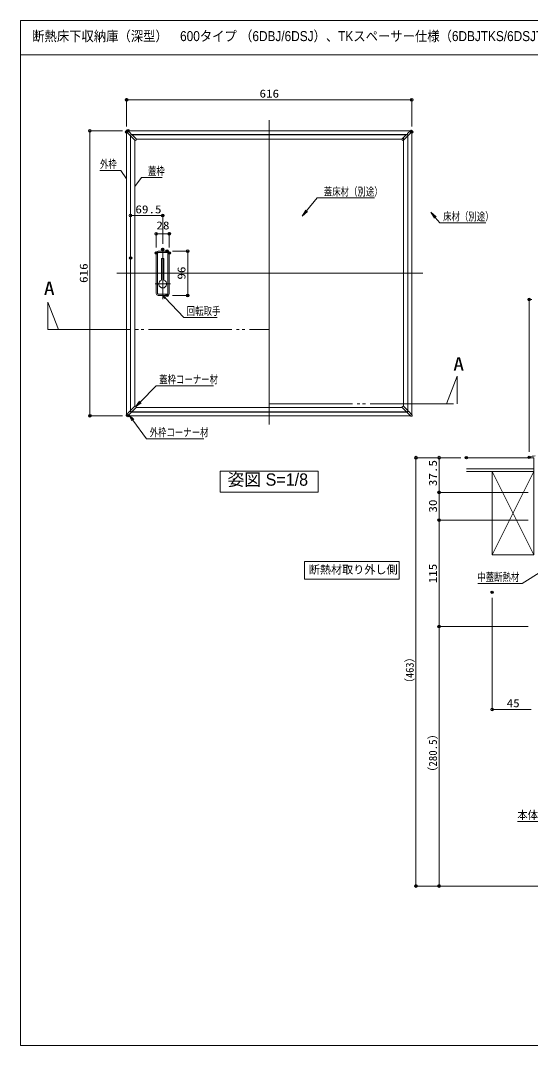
# Model space of a CAD drawing. Units: millimetres, scale not verified, with parts at other scales. Extents: x -800 to 800, y -554 to 554.
# Drawn here: x -800 to -249, y -554 to 554 of the extents above; entities that cross this region are included whole.
import ezdxf
from ezdxf.enums import TextEntityAlignment as Align

# ---------------------------------------------------------------- set-up
doc = ezdxf.new("R2010")
doc.units = ezdxf.units.MM
doc.header["$LTSCALE"] = 5
doc.header["$PDMODE"] = 32
doc.header["$PDSIZE"] = 2.5
doc.linetypes.add('LONG_DOUBLE_CHAIN', pattern=[21.8, 18, -1, 0.6, -0.6, 0.6, -1])
for name, color, linetype in [('0-0_moji', 2, 'Continuous'), ('0-6_DEFPOINTS', 7, 'Continuous'), ('2-1_一般寸法', 2, 'Continuous')]:
    doc.layers.add(name, color=color, linetype=linetype)
for name, color, linetype, lineweight in [('0-1_zumenwaku', 6, 'Continuous', 9), ('0-2_Visible (ISO)', 7, 'Continuous', 9), ('0-3_center', 5, 'Continuous', 9), ('0-4_SUNPO', 1, 'Continuous', 9), ('0-5_0', 7, 'Continuous', 9), ('0-8_（アルミ枠) 外枠（収納庫・断熱点検口用）', 1, 'Continuous', 9), ('0-9_（別）フロア', 2, 'Continuous', 9), ('0-A_（別）パーチクルボードなど', 7, 'Continuous', 9), ('0-D_（別）根太', 7, 'Continuous', 9), ('1-3_10ユーザー', 4, 'LONG_DOUBLE_CHAIN', 9), ('2-0_3', 2, 'Continuous', 9)]:
    doc.layers.add(name, color=color, linetype=linetype, lineweight=lineweight)
doc.styles.add('ＭＳ ゴシック', font='')
doc.styles.add('ＭＳ 明朝', font='')
doc.styles.add('ＭＳ Ｐゴシック', font='')
doc.styles.get('ＭＳ ゴシック').set_extended_font_data('MS Gothic')
doc.styles.get('ＭＳ 明朝').set_extended_font_data('MS Mincho')
doc.styles.get('ＭＳ Ｐゴシック').set_extended_font_data('MS PGothic')

# ---------------------------------------------------------------- blocks, each defined once
blk = doc.blocks.new('_ORIGIN')
at = {"layer": '0-5_0', "color": 1}
blk.add_line((0, 0), (-5, 0), dxfattribs=at)
blk.add_circle((0, 0), 2.5, dxfattribs=at)
blk = doc.blocks.new('MLeader1')
at = {"layer": '0-4_SUNPO', "color": 7}
blk.add_line((-646.262, 256.793), (-643.664, 254.089), dxfattribs=at)
at = {"layer": '0-4_SUNPO'}
blk.add_line((-622.849, 232.984), (-587.517, 232.984), dxfattribs=at)
at = {"layer": '0-4_SUNPO', "color": 7}
blk.add_lwpolyline([(-644.115, 253.656), (-646.262, 256.793), (-643.213, 254.522)], dxfattribs=at)
at = {"layer": '0-4_SUNPO'}
blk.add_lwpolyline([(-643.664, 254.089), (-623.389, 232.984), (-622.849, 232.984)], dxfattribs=at)
at = {"layer": '0-4_SUNPO', "color": 2, "style": 'ＭＳ ゴシック', "width": 0.75}
blk.add_text('回転取手', height=8.651, dxfattribs=at).set_placement((-620.303, 232.988), align=Align.BOTTOM_LEFT)
blk = doc.blocks.new('MLeader2')
at = {"layer": '0-4_SUNPO', "color": 7}
blk.add_line((-356.642, 346.73), (-351.733, 341.06), dxfattribs=at)
at = {"layer": '0-4_SUNPO'}
blk.add_line((-346.283, 335.388), (-297.011, 335.388), dxfattribs=at)
at = {"layer": '0-4_SUNPO', "color": 7}
blk.add_lwpolyline([(-352.678, 340.242), (-356.642, 346.73), (-350.788, 341.878)], dxfattribs=at)
at = {"layer": '0-4_SUNPO'}
blk.add_lwpolyline([(-351.733, 341.06), (-346.823, 335.388), (-346.283, 335.388)], dxfattribs=at)
at = {"layer": '0-4_SUNPO', "color": 2, "style": 'ＭＳ ゴシック', "width": 0.75}
blk.add_text('床材（別途）', height=8.651, dxfattribs=at).set_placement((-343.283, 335.162), align=Align.BOTTOM_LEFT)
blk = doc.blocks.new('MLeader3')
at = {"layer": '0-4_SUNPO', "color": 7}
blk.add_line((-682.919, 127.889), (-678.494, 121.833), dxfattribs=at)
at = {"layer": '0-4_SUNPO'}
blk.add_line((-663.399, 101.915), (-601.839, 101.915), dxfattribs=at)
at = {"layer": '0-4_SUNPO', "color": 7}
blk.add_lwpolyline([(-679.503, 121.096), (-682.919, 127.889), (-677.485, 122.57)], dxfattribs=at)
at = {"layer": '0-4_SUNPO'}
blk.add_lwpolyline([(-678.494, 121.833), (-663.939, 101.915), (-663.399, 101.915)], dxfattribs=at)
at = {"layer": '0-4_SUNPO', "color": 2, "style": 'ＭＳ ゴシック', "width": 0.75}
blk.add_text('外枠コーナー材', height=8.651, dxfattribs=at).set_placement((-660.399, 101.903), align=Align.BOTTOM_LEFT)
blk = doc.blocks.new('MLeader4')
at = {"layer": '0-4_SUNPO'}
blk.add_line((-653.087, 159.141), (-591.527, 159.141), dxfattribs=at)
at = {"layer": '0-4_SUNPO', "color": 7}
blk.add_line((-675.83, 136.226), (-670.56, 141.562), dxfattribs=at)
at = {"layer": '0-4_SUNPO'}
blk.add_lwpolyline([(-670.56, 141.562), (-653.2, 159.141), (-653.087, 159.141)], dxfattribs=at)
at = {"layer": '0-4_SUNPO', "color": 7}
blk.add_lwpolyline([(-669.671, 140.684), (-675.83, 136.226), (-671.449, 142.44)], dxfattribs=at)
at = {"layer": '0-4_SUNPO', "color": 2, "style": 'ＭＳ ゴシック', "width": 0.75}
blk.add_text('蓋枠コーナー材', height=8.651, dxfattribs=at).set_placement((-650.087, 159.112), align=Align.BOTTOM_LEFT)
blk = doc.blocks.new('MLeader5')
at = {"layer": '0-4_SUNPO'}
blk.add_line((-478.212, 362.31), (-417.3, 362.31), dxfattribs=at)
at = {"layer": '0-4_SUNPO', "color": 7}
blk.add_line((-495.612, 342.424), (-490.854, 348.222), dxfattribs=at)
at = {"layer": '0-4_SUNPO'}
blk.add_lwpolyline([(-490.854, 348.222), (-479.292, 362.31), (-478.212, 362.31)], dxfattribs=at)
at = {"layer": '0-4_SUNPO', "color": 7}
blk.add_lwpolyline([(-489.888, 347.429), (-495.612, 342.424), (-491.82, 349.015)], dxfattribs=at)
at = {"layer": '0-4_SUNPO', "color": 2, "style": 'ＭＳ ゴシック', "width": 0.75}
blk.add_text('蓋床材（別途）', height=8.651, dxfattribs=at).set_placement((-472.212, 362.085), align=Align.BOTTOM_LEFT)
blk = doc.blocks.new('MLeader6')
at = {"layer": '0-4_SUNPO'}
blk.add_line((-668.22, 384.33), (-646.804, 384.33), dxfattribs=at)
blk.add_lwpolyline([(-676.262, 374.6), (-669.3, 384.33), (-668.22, 384.33)], dxfattribs=at)
at = {"layer": '0-4_SUNPO', "color": 2, "style": 'ＭＳ ゴシック', "width": 0.75}
blk.add_text('蓋枠', height=8.651, dxfattribs=at).set_placement((-662.22, 384.301), align=Align.BOTTOM_LEFT)
blk = doc.blocks.new('MLeader7')
at = {"layer": '0-4_SUNPO'}
blk.add_line((-692.7, 391.821), (-714.116, 391.821), dxfattribs=at)
blk.add_lwpolyline([(-685.292, 382.725), (-691.62, 391.821), (-692.7, 391.821)], dxfattribs=at)
at = {"layer": '0-4_SUNPO', "color": 2, "style": 'ＭＳ ゴシック', "width": 0.75}
blk.add_text('外枠', height=8.651, dxfattribs=at).set_placement((-714.116, 391.809), align=Align.BOTTOM_LEFT)
blk = doc.blocks.new('MLeader12')
at = {"layer": '0-4_SUNPO', "color": 7}
blk.add_line((-184.324, -276.721), (-189.609, -282.042), dxfattribs=at)
at = {"layer": '0-4_SUNPO'}
blk.add_line((-220.295, -311.85), (-263.118, -311.85), dxfattribs=at)
at = {"layer": '0-4_SUNPO', "color": 7}
blk.add_lwpolyline([(-190.496, -281.161), (-184.324, -276.721), (-188.723, -282.923)], dxfattribs=at)
at = {"layer": '0-4_SUNPO'}
blk.add_lwpolyline([(-189.609, -282.042), (-219.215, -311.85), (-220.295, -311.85)], dxfattribs=at)
at = {"layer": '0-4_SUNPO', "color": 2, "style": 'ＭＳ ゴシック', "width": 0.95}
blk.add_text('本体600', height=8.659, dxfattribs=at).set_placement((-263.118, -311.801), align=Align.BOTTOM_LEFT)
blk = doc.blocks.new('MLeader15')
at = {"layer": '0-4_SUNPO', "color": 7}
blk.add_line((-187.835, -10.765), (-194.198, -14.734), dxfattribs=at)
at = {"layer": '0-4_SUNPO'}
blk.add_line((-259.071, -54.52), (-305.871, -54.52), dxfattribs=at)
at = {"layer": '0-4_SUNPO', "color": 7}
blk.add_lwpolyline([(-194.86, -13.673), (-187.835, -10.765), (-193.537, -15.794)], dxfattribs=at)
at = {"layer": '0-4_SUNPO'}
blk.add_lwpolyline([(-194.198, -14.734), (-257.991, -54.52), (-259.071, -54.52)], dxfattribs=at)
at = {"layer": '0-4_SUNPO', "color": 2, "style": 'ＭＳ ゴシック', "width": 0.75}
blk.add_text('中蓋断熱材', height=8.651, dxfattribs=at).set_placement((-306.351, -54.549), align=Align.BOTTOM_LEFT)

msp = doc.modelspace()

# ---------------------------------------------------------------- linework, layer by layer
at = {"layer": '0-1_zumenwaku'}
msp.add_line((-799.144, 516.97), (516.054, 516.97), dxfattribs=at)
msp.add_lwpolyline([(-799.944, -553.982), (800.054, -553.982), (800.054, 554.017), (-799.944, 554.017)], close=True, dxfattribs=at)
at = {"layer": '0-2_Visible (ISO)'}
for p, q in [((-685.785, 434.564), (-685.785, 434.211)), ((-685.567, 433.68), (-682.209, 430.308)), ((-685.261, 433.373), (-685.261, 128.213)), ((-685.033, 435.313), (-684.679, 435.312)), ((-684.15, 435.091), (-680.791, 431.719)), ((-683.853, 434.793), (-378.671, 434.793)), ((-378.372, 435.092), (-381.737, 431.727)), ((-376.958, 433.678), (-380.323, 430.313)), ((-377.488, 435.312), (-377.841, 435.312)), ((-377.261, 433.374), (-377.261, 128.21)), ((-376.738, 434.562), (-376.738, 434.208)), ((-682.209, 430.308), (-681.764, 429.861)), ((-681.41, 429.86), (-681.127, 430.143)), ((-681.261, 430.008), (-681.261, 131.58)), ((-681.127, 430.143), (-680.358, 430.936)), ((-681.012, 429.793), (-681.012, 131.793)), ((-680.982, 429.793), (-681.012, 429.793)), ((-680.982, 429.306), (-680.982, 429.846)), ((-680.464, 430.49), (-680.95, 429.987)), ((-680.669, 430.367), (-680.835, 430.2)), ((-676.391, 424.508), (-680.835, 428.953)), ((-680.36, 431.286), (-680.791, 431.719)), ((-680.496, 430.793), (-382.026, 430.793)), ((-680.315, 430.513), (-679.775, 430.513)), ((-382.262, 430.543), (-680.262, 430.543)), ((-680.262, 430.543), (-680.262, 430.513)), ((-674.976, 425.922), (-679.421, 430.367)), ((-676.262, 424.415), (-676.262, 137.172)), ((-676.037, 424.361), (-675.83, 424.361)), ((-387.641, 425.793), (-674.883, 425.793)), ((-674.83, 425.568), (-674.83, 425.361)), ((-387.694, 425.568), (-387.694, 425.361)), ((-387.548, 425.922), (-383.103, 430.367)), ((-386.487, 424.361), (-386.694, 424.361)), ((-386.262, 137.172), (-386.262, 427.208)), ((-386.133, 424.508), (-381.689, 428.953)), ((-382.749, 430.513), (-382.209, 430.513)), ((-382.262, 430.543), (-382.262, 430.513)), ((-381.405, 430.15), (-382.172, 430.945)), ((-382.169, 431.295), (-381.737, 431.727)), ((-381.565, 429.996), (-382.068, 430.482)), ((-381.689, 430.2), (-381.855, 430.367)), ((-381.542, 429.846), (-381.542, 429.306)), ((-381.542, 429.793), (-381.512, 429.793)), ((-381.512, 131.793), (-381.512, 429.793)), ((-381.122, 429.867), (-381.405, 430.15)), ((-381.261, 430.007), (-381.261, 131.551)), ((-380.323, 430.313), (-380.768, 429.867)), ((-653.262, 302.793), (-653.262, 258.793)), ((-651.762, 302.793), (-651.762, 258.793)), ((-651.262, 304.793), (-641.262, 304.793)), ((-651.262, 303.293), (-641.262, 303.293)), ((-640.762, 302.793), (-640.762, 258.793)), ((-639.262, 302.793), (-639.262, 258.793)), ((-647.562, 296.793), (-644.962, 296.793)), ((-647.562, 296.793), (-647.562, 273.24)), ((-644.962, 296.793), (-644.962, 273.24)), ((-651.262, 258.293), (-641.262, 258.293)), ((-651.262, 256.793), (-641.262, 256.793)), ((-676.391, 137.079), (-680.835, 132.634)), ((-674.976, 135.665), (-679.421, 131.22)), ((-676.037, 137.226), (-675.83, 137.226)), ((-674.883, 135.793), (-387.641, 135.793)), ((-674.83, 136.018), (-674.83, 136.226)), ((-387.694, 136.018), (-387.694, 136.226)), ((-387.548, 135.665), (-383.103, 131.22)), ((-386.487, 137.226), (-386.694, 137.226)), ((-386.133, 137.079), (-381.689, 132.634)), ((-685.785, 127.025), (-685.785, 127.378)), ((-685.565, 127.909), (-682.2, 131.274)), ((-685.035, 126.275), (-684.682, 126.275)), ((-684.151, 126.495), (-680.786, 129.86)), ((-683.852, 126.793), (-378.673, 126.793)), ((-682.2, 131.274), (-681.755, 131.72)), ((-681.401, 131.72), (-681.118, 131.437)), ((-681.118, 131.437), (-680.351, 130.642)), ((-680.982, 131.793), (-681.012, 131.793)), ((-680.982, 131.74), (-680.982, 132.281)), ((-680.959, 131.591), (-680.455, 131.105)), ((-680.835, 131.387), (-680.669, 131.22)), ((-680.354, 130.292), (-680.786, 129.86)), ((-680.497, 130.793), (-382.041, 130.793)), ((-679.775, 131.074), (-680.315, 131.074)), ((-680.262, 131.074), (-680.262, 131.043)), ((-680.262, 131.043), (-382.262, 131.043)), ((-382.209, 131.074), (-382.749, 131.074)), ((-382.262, 131.043), (-382.262, 131.074)), ((-382.18, 130.654), (-381.897, 130.937)), ((-381.734, 129.855), (-382.18, 130.3)), ((-382.06, 131.096), (-381.574, 131.6)), ((-381.897, 130.937), (-381.103, 131.704)), ((-381.855, 131.22), (-381.689, 131.387)), ((-378.369, 126.49), (-381.734, 129.855)), ((-381.542, 132.281), (-381.542, 131.74)), ((-381.542, 131.793), (-381.512, 131.793)), ((-380.752, 131.701), (-380.32, 131.269)), ((-376.955, 127.904), (-380.32, 131.269)), ((-377.485, 126.27), (-377.839, 126.27)), ((-376.735, 127.02), (-376.735, 127.373))]:
    msp.add_line(p, q, dxfattribs=at)
for centre, radius, start, end in [((-685.035, 434.209), 0.75, 179.88475, 224.87974), ((-685.034, 434.563), 0.75, 165.87319, 179.88181), ((-685.034, 434.562), 0.75, 103.91211, 165.85238), ((-685.035, 434.563), 0.75, 89.88268, 103.8913), ((-684.681, 434.562), 0.75, 44.88884, 89.87565), ((-377.841, 434.562), 0.75, 90.00659, 134.99341), ((-377.488, 434.562), 0.75, 75.99094, 89.99956), ((-377.488, 434.562), 0.75, 14.02986, 75.97013), ((-377.488, 434.209), 0.75, 315.00251, 359.99749), ((-377.488, 434.562), 0.75, 0.00044, 14.00906), ((-681.587, 430.038), 0.25, 224.88225, 314.88225), ((-680.482, 429.846), 0.5, 135, 180), ((-680.482, 429.306), 0.5, 180, 225), ((-680.315, 430.013), 0.5, 90, 135), ((-680.537, 431.11), 0.25, 315.88225, 44.88225), ((-679.775, 430.013), 0.5, 45, 90), ((-676.037, 424.861), 0.5, 225, 270), ((-675.83, 425.361), 1, 270, 0), ((-675.33, 425.568), 0.5, 0, 45), ((-387.194, 425.568), 0.5, 135, 180), ((-386.694, 425.361), 1, 180, 270), ((-386.487, 424.861), 0.5, 270, 315), ((-382.749, 430.013), 0.5, 90, 135), ((-381.992, 431.118), 0.25, 135, 224), ((-382.209, 430.013), 0.5, 45, 90), ((-382.042, 429.846), 0.5, 0, 45), ((-382.042, 429.306), 0.5, 315, 0), ((-380.945, 430.044), 0.25, 225, 315), ((-651.262, 302.793), 2, 90, 180), ((-651.262, 302.793), 0.5, 90, 180), ((-641.262, 302.793), 2, 0, 90), ((-641.262, 302.793), 0.5, 0, 90), ((-646.262, 269.193), 4.25, 107.81126, 72.18874), ((-651.262, 258.793), 2, 180, 270), ((-651.262, 258.793), 0.5, 180, 270), ((-641.262, 258.793), 0.5, 270, 0), ((-641.262, 258.793), 2, 270, 0), ((-676.037, 136.726), 0.5, 90, 135), ((-675.83, 136.226), 1, 0, 90), ((-675.33, 136.018), 0.5, 315, 0), ((-386.694, 136.226), 1, 90, 180), ((-387.194, 136.018), 0.5, 180, 225), ((-386.487, 136.726), 0.5, 45, 90), ((-685.035, 127.378), 0.75, 135.00251, 179.99749), ((-685.035, 127.025), 0.75, 180.00044, 194.00906), ((-685.035, 127.025), 0.75, 194.02986, 255.97013), ((-685.035, 127.025), 0.75, 255.99094, 269.99956), ((-684.682, 127.025), 0.75, 270.00659, 314.99341), ((-681.578, 131.543), 0.25, 45, 135), ((-680.482, 132.281), 0.5, 135, 180), ((-680.482, 131.74), 0.5, 180, 225), ((-680.315, 131.574), 0.5, 225, 270), ((-680.531, 130.469), 0.25, 315, 44), ((-679.775, 131.574), 0.5, 270, 315), ((-382.749, 131.574), 0.5, 225, 270), ((-382.003, 130.477), 0.25, 135, 225), ((-382.209, 131.574), 0.5, 270, 315), ((-382.042, 132.281), 0.5, 0, 45), ((-382.042, 131.74), 0.5, 315, 0), ((-380.929, 131.524), 0.25, 45, 134), ((-377.839, 127.02), 0.75, 225.00251, 269.99749), ((-377.485, 127.02), 0.75, 270.00044, 284.00906), ((-377.486, 127.02), 0.75, 284.02986, 345.97013), ((-377.486, 127.373), 0.75, 0.00659, 44.99341), ((-377.485, 127.02), 0.75, 345.99094, 359.99956)]:
    msp.add_arc(centre, radius, start, end, dxfattribs=at)
at = {"layer": '0-3_center'}
for p, q in [((-531.262, 117.344), (-531.262, 446.261)), ((-646.262, 308.409), (-646.262, 252.759)), ((-365.222, 280.793), (-695.703, 280.793)), ((-654.358, 269.193), (-637.973, 269.193))]:
    msp.add_line(p, q, dxfattribs=at)
at = {"layer": '0-4_SUNPO'}
for p, q in [((-685.261, 439.373), (-685.261, 469.776)), ((-380.261, 468.276), (-682.261, 468.276)), ((-377.261, 439.374), (-377.261, 469.776)), ((-689.853, 434.793), (-726.45, 434.793)), ((-724.95, 431.793), (-724.95, 129.793)), ((-681.012, 303.405), (-681.012, 344.639)), ((-646.262, 312.757), (-646.262, 344.639)), ((-678.012, 343.139), (-649.262, 343.139)), ((-653.262, 308.793), (-653.262, 324.987)), ((-650.262, 323.487), (-642.262, 323.487)), ((-639.262, 308.793), (-639.262, 324.987)), ((-635.718, 304.793), (-617.801, 304.793)), ((-619.301, 301.793), (-619.301, 259.793)), ((-635.718, 256.793), (-617.801, 256.793)), ((-250.332, 87.823), (-250.332, 253.859)), ((-689.852, 126.793), (-726.45, 126.793)), ((-324.078, 81.423), (-374.121, 81.423)), ((-372.621, 78.423), (-372.621, -378.567)), ((-324.078, 81.423), (-349.121, 81.423)), ((-347.621, 78.423), (-347.621, 46.923)), ((-251.332, 43.923), (-349.121, 43.923)), ((-251.332, 43.923), (-349.121, 43.923)), ((-347.621, 40.923), (-347.621, 16.923)), ((-251.332, 13.923), (-349.121, 13.923)), ((-251.332, 13.923), (-349.121, 13.923)), ((-347.621, 10.923), (-347.621, -98.077)), ((-290.332, -70.135), (-290.332, -192.247)), ((-251.332, -101.077), (-349.121, -101.077)), ((-251.332, -101.077), (-349.121, -101.077)), ((-347.621, -104.077), (-347.621, -378.567)), ((-287.332, -190.747), (-248.332, -190.747)), ((-184.467, -381.567), (-374.121, -381.567)), ((-184.467, -381.567), (-349.121, -381.567))]:
    msp.add_line(p, q, dxfattribs=at)
at = {"layer": '0-5_0'}
for p, q in [((-493.244, -49.896), (-493.244, -30.864)), ((-493.244, -30.864), (-390.788, -30.864)), ((-390.788, -30.864), (-390.788, -49.896)), ((-390.788, -49.896), (-493.244, -49.896))]:
    msp.add_line(p, q, dxfattribs=at)
at = {"layer": '0-6_DEFPOINTS'}
for p in [(-685.261, 468.276), (-685.261, 433.373), (-683.853, 434.793), (-377.261, 433.374), (-646.262, 343.139), (-639.262, 323.487), (-653.262, 302.793), (-646.262, 306.757), (-641.718, 304.793), (-639.262, 302.793), (-681.012, 297.405), (-641.718, 256.793), (-619.301, 256.793), (-250.332, 252.359), (-724.95, 126.793), (-683.852, 126.793), (-318.078, 81.423), (-318.078, 81.423), (-250.332, 81.823), (-347.621, 43.923), (-347.621, 13.923), (-290.332, -64.135), (-347.621, -101.077), (-372.621, -381.567), (-347.621, -381.567)]:
    msp.add_point(p, dxfattribs=at)
at = {"layer": '0-8_（アルミ枠) 外枠（収納庫・断熱点検口用）'}
for q in [(-250.332, 81.823), (-248.732, 81.423)]:
    msp.add_line((-250.332, 81.423), q, dxfattribs=at)
msp.add_arc((-243.794, 68.323), 15, 90, 115.84193, dxfattribs=at)
at = {"layer": '0-9_（別）フロア'}
msp.add_lwpolyline([(-318.078, 69.423), (-245.332, 69.423), (-245.332, 81.423), (-318.078, 81.423)], dxfattribs=at)
at = {"layer": '0-A_（別）パーチクルボードなど'}
msp.add_lwpolyline([(-318.078, 69.423), (-245.332, 69.423), (-245.332, 66.423), (-318.078, 66.423)], dxfattribs=at)
at = {"layer": '0-D_（別）根太'}
for p, q in [((-290.332, 66.423), (-245.332, -23.577)), ((-245.332, 66.423), (-290.332, -23.577))]:
    msp.add_line(p, q, dxfattribs=at)
msp.add_lwpolyline([(-290.332, 66.423), (-245.332, 66.423), (-245.332, -23.577), (-290.332, -23.577)], close=True, dxfattribs=at)
at = {"layer": '1-3_10ユーザー'}
for p, q in [((-770.599, 219.837), (-531.262, 219.837)), ((-531.262, 219.837), (-531.262, 139.774)), ((-531.262, 139.774), (-328.125, 139.774))]:
    msp.add_line(p, q, dxfattribs=at)
for points in [[(-770.599, 219.837), (-770.599, 249.462), (-759.029, 219.837)], [(-328.125, 139.774), (-328.125, 169.4), (-339.695, 139.774)]]:
    msp.add_lwpolyline(points, dxfattribs=at)
at = {"layer": '2-0_3'}
msp.add_lwpolyline([(-584.175, 66.781), (-478.349, 66.781), (-478.349, 44.071), (-584.175, 44.071)], close=True, dxfattribs=at)

# ---------------------------------------------------------------- block references
at = {"layer": '0-4_SUNPO', "xscale": 0.6, "yscale": 0.6}
for p, rotation in [((-685.261, 468.276), 180), ((-724.95, 434.793), 90), ((-681.012, 343.139), 180), ((-653.262, 323.487), 180), ((-619.301, 304.793), 90), ((-619.301, 256.793), 270), ((-250.332, 252.359), 180), ((-724.95, 126.793), 270), ((-372.621, 81.423), 90), ((-347.621, 81.423), 90), ((-347.621, 43.923), 270), ((-347.621, 43.923), 90), ((-347.621, 13.923), 270), ((-347.621, 13.923), 90), ((-347.621, -101.077), 270), ((-347.621, -101.077), 90), ((-290.332, -190.747), 180), ((-372.621, -381.567), 270), ((-347.621, -381.567), 270)]:
    msp.add_blockref('_ORIGIN', p, dxfattribs=dict(at, rotation=rotation))
for p in [(-377.261, 468.276), (-646.262, 343.139), (-639.262, 323.487)]:
    msp.add_blockref('_ORIGIN', p, dxfattribs=at)
at = {"layer": '0-4_SUNPO'}
for name in ['MLeader7', 'MLeader6', 'MLeader5', 'MLeader2', 'MLeader1', 'MLeader4', 'MLeader3', 'MLeader15', 'MLeader12']:
    msp.add_blockref(name, (0, 0), dxfattribs=at)

# ---------------------------------------------------------------- texts
at = {"layer": '0-0_moji', "style": 'ＭＳ Ｐゴシック', "width": 0.9}
msp.add_text('断熱床下収納庫（深型）\u3000600タイプ （6DBJ/6DSJ）、TKスペーサー仕様（6DBJTKS/6DSJTKS） ', height=10.85, dxfattribs=at).set_placement((-787.334, 528.466), align=Align.BOTTOM_LEFT)
at = {"layer": '0-0_moji', "style": 'ＭＳ Ｐゴシック'}
msp.add_text('姿図 S=1/8', height=13.29, dxfattribs=at).set_placement((-576.217, 47.162), align=Align.BOTTOM_LEFT)
at = {"layer": '0-4_SUNPO', "color": 2, "style": 'ＭＳ ゴシック', "width": 1.2}
for s, p in [('616', (-541.719, 468.111)), ('69.5', (-675.808, 342.974)), ('28', (-653.119, 325.571)), ('45', (-274.689, -190.913))]:
    msp.add_text(s, height=8.651, dxfattribs=at).set_placement(p, align=Align.BOTTOM_LEFT)
at = {"layer": '0-4_SUNPO', "color": 2, "style": 'ＭＳ ゴシック'}
for s, height, width, p in [('616', 8.651, 1.2, (-724.784, 270.336)), ('96', 8.651, 1.2, (-619.136, 273.936)), ('37.5', 8.651, 1.2, (-347.455, 50.673)), ('30', 8.651, 1.2, (-347.455, 22.066)), ('115', 8.651, 1.2, (-347.455, -54.377)), ('（463）', 8.659, 0.95, (-372.455, -167.942))]:
    msp.add_text(s, height=height, rotation=90, dxfattribs=dict(at, width=width)).set_placement(p, align=Align.BOTTOM_LEFT)
msp.add_text('（280.5）', height=8.651, rotation=90, dxfattribs=at).set_placement((-347.455, -264.335), align=Align.BOTTOM_LEFT)
at = {"layer": '0-5_0', "style": 'ＭＳ 明朝'}
msp.add_text('断熱材取り外し側', height=8.798, dxfattribs=at).set_placement((-488.459, -46.612), align=Align.BOTTOM_LEFT)
at = {"layer": '2-1_一般寸法', "style": 'ＭＳ ゴシック', "width": 1.2}
for p in [(-774.785, 252.831), (-332.399, 171.02)]:
    msp.add_text('A', height=14.43, dxfattribs=at).set_placement(p, align=Align.BOTTOM_LEFT)

doc.saveas('drawing.dxf')
